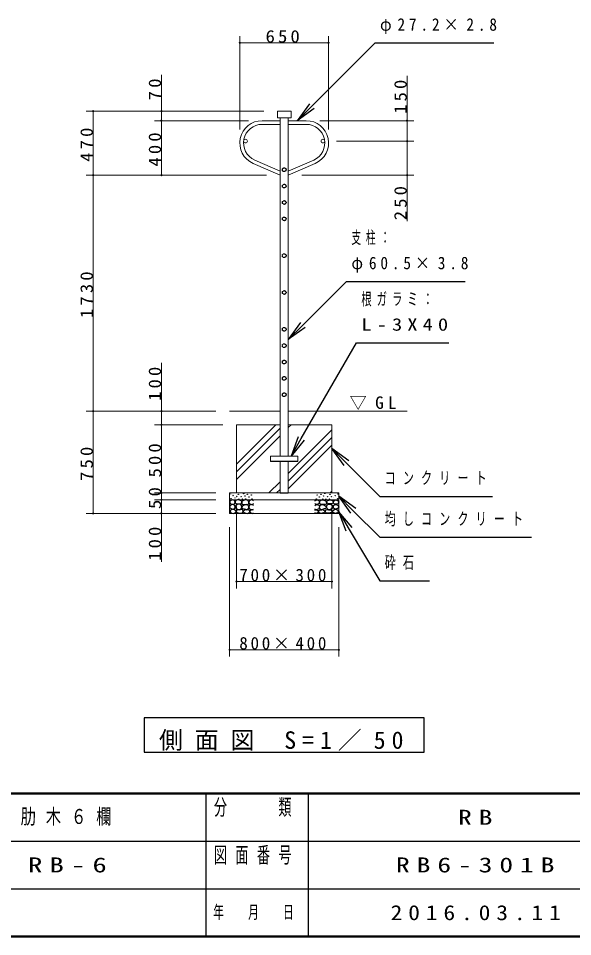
# Model space of a CAD drawing. Units: millimetres at full size, with parts at other scales. Extents: x -19250 to 0, y 0 to 13350.
# Drawn here: x -8123 to -4061, y 0 to 6734 of the extents above; entities that cross this region are included whole.
import ezdxf

# ---------------------------------------------------------------- set-up
doc = ezdxf.new("R2010")
doc.units = ezdxf.units.MM
doc.linetypes.add('USER4', pattern=[8, 5, -3])
for name, color, linetype, lineweight in [('A3図枠', 7, 'Continuous', 25), ('線', 7, 'Continuous', 25), ('補助', 2, 'Continuous', 13)]:
    doc.layers.add(name, color=color, linetype=linetype, lineweight=lineweight)
doc.layers.add('図面プロファイル', color=7, linetype='Continuous')
doc.styles.add('ＭＳ ゴシック', font='')
doc.styles.get('ＭＳ ゴシック').set_extended_font_data('MS Gothic')

# ---------------------------------------------------------------- blocks, each defined once
blk = doc.blocks.new('dimension_origin')
at = {"color": 0, "linetype": 'Continuous', "lineweight": -2}
blk.add_circle((0, 0), 1.25, dxfattribs=at)

msp = doc.modelspace()

# ---------------------------------------------------------------- linework, layer by layer
at = {"layer": 'A3図枠', "lineweight": 50}
for p, q in [((-19250, 1050), (0, 1050)), ((-19250, 0), (0, 0))]:
    msp.add_line(p, q, dxfattribs=at)
at = {"layer": 'A3図枠', "color": 211}
for p, q in [((-6750, 1050), (-6750, 0)), ((-9375, 700), (-3500, 700)), ((-12125, 350), (0, 350))]:
    msp.add_line(p, q, dxfattribs=at)
at = {"layer": 'A3図枠'}
msp.add_line((-6000, 1050), (-6000, 0), dxfattribs=at)
at = {"layer": '線', "lineweight": 13}
for p, q in [((-6205.25, 3523.755), (-6205.25, 6003.755)), ((-6144.75, 3523.755), (-6144.75, 6003.755)), ((-6336.4, 5983.755), (-6205.25, 5983.755)), ((-6336.4, 5956.555), (-6205.25, 5956.555)), ((-6013.6, 5983.755), (-6144.75, 5983.755)), ((-6013.6, 5956.555), (-6144.75, 5956.555)), ((-6205.25, 5583.755), (-6402.261, 5670.397)), ((-6205.25, 5613.469), (-6391.311, 5695.296)), ((-6144.75, 5613.469), (-5958.689, 5695.296)), ((-6144.75, 5583.755), (-5947.739, 5670.397)), ((-6575, 3853.755), (-6205.25, 3853.755)), ((-6144.75, 3853.755), (-5275, 3853.755)), ((-6525, 3753.755), (-6205.25, 3753.755)), ((-6525, 3253.755), (-6525, 3753.755)), ((-6144.75, 3753.755), (-5825, 3753.755)), ((-5825, 3253.755), (-5825, 3753.755)), ((-6275, 3483.755), (-6275, 3523.755)), ((-6275, 3523.755), (-6075, 3523.755)), ((-6075, 3483.755), (-6075, 3523.755)), ((-6275, 3483.755), (-6075, 3483.755)), ((-6205.25, 3253.755), (-6205.25, 3483.755)), ((-6144.75, 3253.755), (-6144.75, 3483.755)), ((-6575, 3103.755), (-6575, 3253.755)), ((-6575, 3253.755), (-5775, 3253.755)), ((-6205.25, 3253.755), (-6144.75, 3253.755)), ((-5775, 3103.755), (-5775, 3253.755)), ((-6575, 3203.755), (-5775, 3203.755)), ((-6575, 3103.755), (-5775, 3103.755))]:
    msp.add_line(p, q, dxfattribs=at)
at = {"layer": '線', "color": 2}
for p, q in [((-6275, 3486.755), (-6075, 3486.755)), ((-6205.25, 3255.755), (-6144.75, 3255.755))]:
    msp.add_line(p, q, dxfattribs=at)
at = {"layer": '線', "lineweight": 13}
msp.add_lwpolyline([(-6225, 6003.755), (-6225, 6053.755), (-6125, 6053.755), (-6125, 6003.755)], close=True, dxfattribs=at)
at = {"layer": '線', "color": 2}
for points in [[(-6552.551, 3203.157), (-6559.014, 3200.616), (-6565.225, 3197.137), (-6571.083, 3193.099), (-6574.731, 3187.631), (-6573.718, 3180.049), (-6568.711, 3173.69), (-6561.845, 3171.1), (-6554.136, 3170.838), (-6546.523, 3171.443), (-6540.194, 3174.007), (-6536.442, 3179.293), (-6535.125, 3185.73), (-6535.973, 3190.936), (-6538.927, 3195.869), (-6545.087, 3200.697)], [(-6555.086, 3170.205), (-6560.415, 3167.412), (-6565.859, 3163.234), (-6572.308, 3156.414), (-6574.731, 3149.61), (-6571.103, 3144.782), (-6564.592, 3140.421), (-6557.954, 3136.133), (-6551.284, 3134.084), (-6543.64, 3136.53), (-6537.343, 3142.956), (-6534.236, 3151.233), (-6535.758, 3159.749), (-6543.916, 3167)], [(-6513.127, 3203.248), (-6518.032, 3202.631), (-6523.669, 3200.545), (-6531.64, 3194.757), (-6535.291, 3187.841), (-6534.417, 3183.879), (-6530.696, 3179.462), (-6521.205, 3174.689), (-6511.235, 3173.245), (-6503.885, 3173.072), (-6496.369, 3174.596), (-6488.771, 3179.211), (-6485.017, 3185.408), (-6485.986, 3190.061), (-6490.693, 3195.409), (-6501.361, 3201.615)], [(-6525.831, 3138.918), (-6513.242, 3132.061), (-6499.883, 3131.079), (-6489.599, 3138.533), (-6484.746, 3150.27), (-6487.027, 3161.048), (-6493.936, 3169.191), (-6502.761, 3172.624), (-6513.938, 3171.353), (-6527.693, 3163.298), (-6533.67, 3152.432), (-6531.034, 3145.239)], [(-6461.308, 3203.454), (-6466.569, 3201.224), (-6472.048, 3198.979), (-6478.203, 3196.752), (-6482.967, 3193.609), (-6484.865, 3189.217), (-6485.294, 3183.585), (-6484.998, 3177.456), (-6482.609, 3172.308), (-6475.243, 3169.438), (-6466.141, 3169.086), (-6458.857, 3168.501), (-6451.642, 3168.191), (-6443.533, 3169.57), (-6437.143, 3173.382), (-6434.443, 3179.047), (-6434.1, 3185.554), (-6435.688, 3191.266), (-6438.754, 3195.757), (-6442.156, 3198.244), (-6446.809, 3200.232), (-6453.985, 3202.41)], [(-6462.312, 3166.839), (-6467.805, 3164.046), (-6473.394, 3160.893), (-6479.588, 3157.284), (-6483.936, 3152.513), (-6484.925, 3146.986), (-6482.854, 3141.431), (-6476.136, 3137.673), (-6467.988, 3136.026), (-6461.571, 3133.863), (-6455.284, 3131.701), (-6448.914, 3130.674), (-6442.31, 3132.241), (-6436.132, 3139.473), (-6434.201, 3149.54), (-6435.91, 3158.045), (-6441.229, 3164.677), (-6451.301, 3167.963)], [(-5888.692, 3203.454), (-5883.431, 3201.224), (-5877.952, 3198.979), (-5871.797, 3196.752), (-5867.033, 3193.609), (-5865.135, 3189.217), (-5864.706, 3183.585), (-5865.002, 3177.456), (-5867.391, 3172.308), (-5874.757, 3169.438), (-5883.859, 3169.086), (-5891.143, 3168.501), (-5898.358, 3168.191), (-5906.467, 3169.57), (-5912.857, 3173.382), (-5915.557, 3179.047), (-5915.9, 3185.554), (-5914.312, 3191.266), (-5911.246, 3195.757), (-5907.844, 3198.244), (-5903.191, 3200.232), (-5896.015, 3202.41)], [(-5887.688, 3166.839), (-5882.195, 3164.046), (-5876.606, 3160.893), (-5870.412, 3157.284), (-5866.064, 3152.513), (-5865.075, 3146.986), (-5867.146, 3141.431), (-5873.864, 3137.673), (-5882.012, 3136.026), (-5888.429, 3133.863), (-5894.716, 3131.701), (-5901.086, 3130.674), (-5907.69, 3132.241), (-5913.868, 3139.473), (-5915.799, 3149.54), (-5914.09, 3158.045), (-5908.771, 3164.677), (-5898.699, 3167.963)], [(-5824.169, 3138.918), (-5836.758, 3132.061), (-5850.117, 3131.079), (-5860.401, 3138.533), (-5865.254, 3150.27), (-5862.973, 3161.048), (-5856.064, 3169.191), (-5847.239, 3172.624), (-5836.062, 3171.353), (-5822.307, 3163.298), (-5816.33, 3152.432), (-5818.966, 3145.239)], [(-5836.873, 3203.248), (-5831.968, 3202.631), (-5826.331, 3200.545), (-5818.36, 3194.757), (-5814.709, 3187.841), (-5815.583, 3183.879), (-5819.304, 3179.462), (-5828.795, 3174.689), (-5838.765, 3173.245), (-5846.115, 3173.072), (-5853.631, 3174.596), (-5861.229, 3179.211), (-5864.983, 3185.408), (-5864.014, 3190.061), (-5859.307, 3195.409), (-5848.639, 3201.615)], [(-5794.914, 3170.205), (-5789.585, 3167.412), (-5784.141, 3163.234), (-5777.692, 3156.414), (-5775.269, 3149.61), (-5778.897, 3144.782), (-5785.408, 3140.421), (-5792.046, 3136.133), (-5798.716, 3134.084), (-5806.36, 3136.53), (-5812.657, 3142.956), (-5815.764, 3151.233), (-5814.242, 3159.749), (-5806.084, 3167)], [(-5797.449, 3203.157), (-5790.986, 3200.616), (-5784.775, 3197.137), (-5778.917, 3193.099), (-5775.269, 3187.631), (-5776.282, 3180.049), (-5781.289, 3173.69), (-5788.155, 3171.1), (-5795.864, 3170.838), (-5803.477, 3171.443), (-5809.806, 3174.007), (-5813.558, 3179.293), (-5814.875, 3185.73), (-5814.027, 3190.936), (-5811.073, 3195.869), (-5804.913, 3200.697)], [(-6555.905, 3134.272), (-6567.225, 3128.253), (-6574.036, 3119.438), (-6565.55, 3108.168), (-6547.114, 3104.054), (-6532.761, 3110.164), (-6527.335, 3120.536), (-6538.117, 3129.645)], [(-6498.802, 3130.128), (-6506.337, 3130.754), (-6514.479, 3129.317), (-6523.407, 3125.259), (-6527.723, 3119.856), (-6525.036, 3115.174), (-6519.074, 3110.666), (-6512.595, 3106.823), (-6505.289, 3104.45), (-6493.44, 3104.683), (-6483.125, 3108.774), (-6478.421, 3113.582), (-6476.367, 3119.316), (-6477.427, 3124.464), (-6481.503, 3129.046), (-6489.901, 3131.587)], [(-6456.495, 3131.96), (-6464.963, 3128.365), (-6471.902, 3123.581), (-6474.926, 3121.065), (-6476.767, 3117.635), (-6472.802, 3112.146), (-6462.982, 3107.904), (-6453.243, 3104.679), (-6444.062, 3104.12), (-6433.219, 3108.624), (-6426.492, 3116.283), (-6425.685, 3120.273), (-6427.033, 3124.662), (-6434.674, 3128.439), (-6444.332, 3129.257), (-6450.562, 3130.502)], [(-5893.505, 3131.96), (-5885.037, 3128.365), (-5878.098, 3123.581), (-5875.074, 3121.065), (-5873.233, 3117.635), (-5877.198, 3112.146), (-5887.018, 3107.904), (-5896.757, 3104.679), (-5905.938, 3104.12), (-5916.781, 3108.624), (-5923.508, 3116.283), (-5924.315, 3120.273), (-5922.967, 3124.662), (-5915.326, 3128.439), (-5905.668, 3129.257), (-5899.438, 3130.502)], [(-5851.198, 3130.128), (-5843.663, 3130.754), (-5835.521, 3129.317), (-5826.593, 3125.259), (-5822.277, 3119.856), (-5824.964, 3115.174), (-5830.926, 3110.666), (-5837.405, 3106.823), (-5844.711, 3104.45), (-5856.56, 3104.683), (-5866.875, 3108.774), (-5871.579, 3113.582), (-5873.633, 3119.316), (-5872.573, 3124.464), (-5868.497, 3129.046), (-5860.099, 3131.587)], [(-5794.095, 3134.272), (-5782.775, 3128.253), (-5775.964, 3119.438), (-5784.45, 3108.168), (-5802.886, 3104.054), (-5817.239, 3110.164), (-5822.665, 3120.536), (-5811.883, 3129.645)]]:
    msp.add_lwpolyline(points, close=True, dxfattribs=at)
for points in [[(-6400, 3197.054), (-6408.427, 3201.909), (-6417.11, 3203.391), (-6422.73, 3201.702), (-6427.883, 3198.004), (-6432.354, 3192.695), (-6434.22, 3185.964), (-6430.552, 3177.193), (-6422.496, 3170.755), (-6414.197, 3168.376), (-6406.971, 3169.488), (-6402.921, 3172.864), (-6400, 3177.409)], [(-6400.317, 3160.933), (-6407.457, 3166.395), (-6415.526, 3168.854), (-6422.231, 3167.63), (-6428.2, 3163.784), (-6432.592, 3158.003), (-6434.22, 3150.794), (-6431.556, 3142.186), (-6425.348, 3135.268), (-6417.709, 3131.396), (-6410.139, 3130.515), (-6404.985, 3131.955), (-6400.317, 3134.634)], [(-5950, 3197.054), (-5941.573, 3201.909), (-5932.89, 3203.391), (-5927.27, 3201.702), (-5922.117, 3198.004), (-5917.646, 3192.695), (-5915.78, 3185.964), (-5919.448, 3177.193), (-5927.504, 3170.755), (-5935.803, 3168.376), (-5943.029, 3169.488), (-5947.079, 3172.864), (-5950, 3177.409)], [(-5949.683, 3160.933), (-5942.543, 3166.395), (-5934.474, 3168.854), (-5927.769, 3167.63), (-5921.8, 3163.784), (-5917.408, 3158.003), (-5915.78, 3150.794), (-5918.444, 3142.186), (-5924.652, 3135.268), (-5932.291, 3131.396), (-5939.861, 3130.515), (-5945.015, 3131.955), (-5949.683, 3134.634)], [(-6400, 3126.396), (-6406.018, 3129.715), (-6413.308, 3130.515), (-6422.024, 3126.182), (-6426.299, 3119.426), (-6425.686, 3115.756), (-6422.813, 3111.505), (-6415.651, 3106.033), (-6408.238, 3104.217), (-6403.942, 3105.269), (-6400, 3107.385)], [(-5950, 3126.396), (-5943.982, 3129.715), (-5936.692, 3130.515), (-5927.976, 3126.182), (-5923.701, 3119.426), (-5924.314, 3115.756), (-5927.187, 3111.505), (-5934.349, 3106.033), (-5941.762, 3104.217), (-5946.058, 3105.269), (-5950, 3107.385)]]:
    msp.add_lwpolyline(points, dxfattribs=at)
at = {"layer": '線', "lineweight": 13}
for centre in [(-6458.52, 5833.755), (-5891.48, 5833.755)]:
    msp.add_circle(centre, 13.6, dxfattribs=at)
at = {"layer": '線', "color": 4, "linetype": 'USER4'}
for centre in [(-6175, 5623.755), (-6175, 5503.755), (-6175, 5383.755), (-6175, 5263.755), (-6175, 4993.755), (-6175, 4723.755), (-6175, 4453.755), (-6175, 4333.755), (-6175, 4213.755), (-6175, 4093.755), (-6175, 3973.755)]:
    msp.add_circle(centre, 13.6, dxfattribs=at)
at = {"layer": '線', "color": 2}
for centre in [(-6568.394, 3245.932), (-6549.383, 3234.525), (-6511.044, 3243.714), (-6472.583, 3247.846), (-6444.473, 3243.251), (-6416.092, 3238.927), (-5933.908, 3238.927), (-5905.527, 3243.251), (-5877.417, 3247.846), (-5838.956, 3243.714), (-5800.617, 3234.525), (-5781.606, 3245.932), (-6565.225, 3211.078), (-6536.392, 3217.732), (-6522.451, 3227.237), (-6507.559, 3210.128), (-6491.504, 3227.304), (-6479.881, 3210.275), (-6462.582, 3230.818), (-6457.717, 3209.735), (-6432.309, 3224.601), (-6410.686, 3209.735), (-5939.314, 3209.735), (-5917.691, 3224.601), (-5892.283, 3209.735), (-5887.418, 3230.818), (-5870.119, 3210.275), (-5858.496, 3227.304), (-5842.441, 3210.128), (-5827.549, 3227.237), (-5813.608, 3217.732), (-5784.775, 3211.078)]:
    msp.add_circle(centre, 1, dxfattribs=at)
at = {"layer": '線', "lineweight": 13}
for centre, radius, start, end in [((-6336.4, 5820.155), 163.6, 90, 246.26081), ((-6336.4, 5820.155), 136.4, 90, 246.26081), ((-6013.6, 5820.155), 163.6, 293.73919, 90), ((-6013.6, 5820.155), 136.4, 293.73919, 90)]:
    msp.add_arc(centre, radius, start, end, dxfattribs=at)
at = {"layer": '補助'}
for p, q in [((-6500, 5920.155), (-6500, 6603.755)), ((-5850, 5920.155), (-5850, 6603.755)), ((-6500, 6553.755), (-5850, 6553.755)), ((-7075, 5980.755), (-7075, 6319.945)), ((-5275, 6313.04), (-5275, 5833.755)), ((-6325, 6053.755), (-7625, 6053.755)), ((-7575, 5583.755), (-7575, 6053.755)), ((-6325, 6053.755), (-7125, 6053.755)), ((-6436.4, 5983.755), (-7125, 5983.755)), ((-6436.4, 5983.755), (-7125, 5983.755)), ((-7075, 5583.755), (-7075, 5983.755)), ((-5913.6, 5983.755), (-5225, 5983.755)), ((-5791.48, 5833.755), (-5225, 5833.755)), ((-5791.48, 5833.755), (-5225, 5833.755)), ((-5275, 5833.755), (-5275, 5247.326)), ((-6305.25, 5583.755), (-7625, 5583.755)), ((-6305.25, 5583.755), (-7625, 5583.755)), ((-7575, 3853.755), (-7575, 5583.755)), ((-6305.25, 5583.755), (-7125, 5583.755)), ((-6044.75, 5583.755), (-5225, 5583.755)), ((-7075, 3750.755), (-7075, 4208.04)), ((-7101.451, 3853.755), (-7625, 3853.755)), ((-6675, 3853.755), (-7625, 3853.755)), ((-7575, 3103.755), (-7575, 3853.755)), ((-6675, 3853.755), (-7125, 3853.755)), ((-6625, 3753.755), (-7125, 3753.755)), ((-6625, 3753.755), (-7125, 3753.755)), ((-7075, 3253.755), (-7075, 3753.755)), ((-6525, 3465.535), (-6236.78, 3753.755)), ((-6525, 3409.408), (-6205.25, 3729.158)), ((-6144.75, 3733.532), (-6124.527, 3753.755)), ((-6144.75, 3396.772), (-5825, 3716.522)), ((-6525, 3353.282), (-6205.25, 3673.032)), ((-6144.75, 3340.646), (-5825, 3660.396)), ((-6144.75, 3284.519), (-5825, 3604.269)), ((-6287.767, 3253.755), (-6205.25, 3336.272)), ((-6675, 3253.755), (-7125, 3253.755)), ((-6675, 3253.755), (-7125, 3253.755)), ((-7075, 3200.755), (-7075, 3256.755)), ((-6231.641, 3253.755), (-6205.25, 3280.146)), ((-5838.755, 3253.755), (-5825, 3267.509)), ((-6675, 3203.755), (-7125, 3203.755)), ((-6675, 3203.755), (-7125, 3203.755)), ((-7075, 2749.469), (-7075, 3206.755)), ((-6675, 3103.755), (-7625, 3103.755)), ((-6675, 3103.755), (-7125, 3103.755)), ((-6525, 3153.755), (-6525, 2553.755)), ((-5825, 3153.755), (-5825, 2553.755)), ((-6575, 3003.755), (-6575, 2053.755)), ((-5775, 3003.755), (-5775, 2053.755)), ((-5825, 2603.755), (-6525, 2603.755)), ((-5775, 2103.755), (-6575, 2103.755))]:
    msp.add_line(p, q, dxfattribs=at)
at = {"layer": '補助', "lineweight": 25}
for p, q in [((-5973.109, 6089.821), (-5509.175, 6553.755)), ((-5509.175, 6553.755), (-5459.175, 6553.755)), ((-5459.175, 6553.755), (-4639.402, 6553.755)), ((-5990.787, 6107.498), (-6079.175, 5983.755)), ((-6079.175, 5983.755), (-5973.109, 6089.821)), ((-5955.431, 6072.143), (-6079.175, 5983.755)), ((-6038.684, 4484.821), (-5718.6, 4804.905)), ((-5718.6, 4804.905), (-5668.6, 4804.905)), ((-5668.6, 4804.905), (-4848.827, 4804.905)), ((-6056.362, 4502.498), (-6144.75, 4378.755)), ((-6144.75, 4378.755), (-6038.684, 4484.821)), ((-6021.006, 4467.143), (-6144.75, 4378.755)), ((-6050, 3653.659), (-5645.799, 4353.755)), ((-5645.799, 4353.755), (-5595.799, 4353.755)), ((-5595.799, 4353.755), (-4969.371, 4353.755)), ((-6071.651, 3666.159), (-6125, 3523.755)), ((-6125, 3523.755), (-6050, 3653.659)), ((-6028.349, 3641.159), (-6125, 3523.755)), ((-5736.612, 3455.011), (-5825, 3578.755)), ((-5701.256, 3490.366), (-5825, 3578.755)), ((-5825, 3578.755), (-5718.934, 3472.689)), ((-5718.934, 3472.689), (-5475, 3228.755)), ((-5686.612, 3105.251), (-5775, 3228.995)), ((-5651.256, 3140.606), (-5775, 3228.995)), ((-5775, 3228.995), (-5668.934, 3122.928)), ((-5475, 3228.755), (-5425, 3228.755)), ((-5425, 3228.755), (-4648.411, 3228.755)), ((-5720.091, 2974.021), (-5775, 3115.831)), ((-5677.067, 2999.495), (-5775, 3115.831)), ((-5775, 3115.831), (-5698.579, 2986.758)), ((-5668.934, 3122.928), (-5475, 2928.995)), ((-5698.579, 2986.758), (-5475, 2609.14)), ((-5475, 2928.995), (-5425, 2928.995)), ((-5425, 2928.995), (-4362.094, 2928.995)), ((-5475, 2609.14), (-5425, 2609.14)), ((-5425, 2609.14), (-5110.625, 2609.14))]:
    msp.add_line(p, q, dxfattribs=at)
msp.add_lwpolyline([(-7200, 1603.755), (-7200, 1353.755), (-5150, 1353.755), (-5150, 1603.755)], close=True, dxfattribs=at)

# ---------------------------------------------------------------- block references
at = {"layer": '補助', "xscale": 3.33, "yscale": 3.33}
for p in [(-6500, 6553.755), (-6525, 2603.755), (-6575, 2103.755)]:
    msp.add_blockref('dimension_origin', p, dxfattribs=at)
for p, rotation in [((-5850, 6553.755), 180), ((-7575, 6053.755), 270), ((-7075, 6053.755), 90), ((-7075, 5983.755), 270), ((-7075, 5983.755), 270), ((-5275, 5983.755), 270), ((-5275, 5833.755), 270), ((-5275, 5833.755), 90), ((-7575, 5583.755), 270), ((-7575, 5583.755), 90), ((-7075, 5583.755), 90), ((-5275, 5583.755), 90), ((-7575, 3853.755), 270), ((-7575, 3853.755), 90), ((-7075, 3853.755), 90), ((-7075, 3753.755), 270), ((-7075, 3753.755), 270), ((-7075, 3253.755), 90), ((-7075, 3253.755), 90), ((-7075, 3203.755), 90), ((-7075, 3203.755), 270), ((-7575, 3103.755), 90), ((-7075, 3103.755), 270), ((-5825, 2603.755), 180), ((-5775, 2103.755), 180)]:
    msp.add_blockref('dimension_origin', p, dxfattribs=dict(at, rotation=rotation))

# ---------------------------------------------------------------- texts
at = {"layer": 'A3図枠', "color": 4, "style": 'ＭＳ ゴシック'}
for s, insert, char_height, attachment_point in [('\\T1.64;\\W0.6;分\u3000\u3000類', (-6375, 1008.333), 117.3, 2), ('\\T1.64;\\W0.6;図面番号', (-6375, 658.333), 117.3, 2), ('\\T1.64;\\W0.6;年\u3000月\u3000日', (-6375, 175), 95.31, 5)]:
    msp.add_mtext(s, dxfattribs=dict(at, insert=insert, char_height=char_height, attachment_point=attachment_point))
at = {"layer": '図面プロファイル', "char_height": 110, "attachment_point": 5, "style": 'ＭＳ ゴシック'}
for s, insert in [('\\T1.64;\\W0.75;肋木６欄', (-7737.5, 875)), ('\\T1.5;\\W1.35;RB', (-4750, 875)), ('\\T1.5;\\W1.4;RB-6', (-7737.5, 525)), ('\\T1.5;\\W1.35;RB6-301B', (-4750, 525)), ('\\T1.5;\\W1.15;2016.03.11', (-4750, 175))]:
    msp.add_mtext(s, dxfattribs=dict(at, insert=insert))
at = {"layer": '補助', "style": 'ＭＳ ゴシック'}
for s, insert, char_height, attachment_point in [('\\T1.5;\\W0.9;φ27.2×2.8', (-5472.925, 6735.005), 91.64, 1), ('\\T1.33;\\W1.1;650', (-6175, 6554.755), 91.64, 8), ('\\T1.5;\\W0.55;支柱：', (-5682.35, 5173.655), 91.64, 1), ('\\T1.5;\\W0.9;φ60.5×3.8', (-5682.35, 4986.155), 91.64, 1), ('\\T1.5;\\W0.6;根ガラミ：', (-5609.549, 4722.505), 91.64, 1), ('\\T1.5;\\W1.2;L-3X40', (-5609.549, 4535.005), 91.64, 1), ('\\T1.5;▽GL', (-5695.833, 3862.088), 91.64, 7), ('\\T1.64;\\W0.65;コンクリート', (-5438.75, 3410.005), 91.64, 1), ('\\T1.64;\\W0.65;均しコンクリート', (-5438.75, 3110.245), 91.64, 1), ('\\T1.64;\\W0.65;砕石', (-5438.75, 2790.389), 91.64, 1), ('\\T1.32;700×300', (-6175, 2604.755), 91.64, 8), ('\\T1.32;800×400', (-6175, 2104.755), 91.64, 8), ('\\T1.5;側面図\\~S=1／50', (-6175, 1362.088), 128.3, 8)]:
    msp.add_mtext(s, dxfattribs=dict(at, insert=insert, char_height=char_height, attachment_point=attachment_point))
at = {"layer": '補助', "char_height": 91.64, "attachment_point": 8, "rotation": 90, "style": 'ＭＳ ゴシック'}
for s, insert in [('\\T1.34;\\W1.1;70', (-7076, 6224.707)), ('\\T1.33;\\W1.1;150', (-5276, 6170.183)), ('\\T1.33;\\W1.1;470', (-7576, 5818.755)), ('\\T1.33;\\W1.1;400', (-7076, 5783.755)), ('\\T1.33;\\W1.1;250', (-5276, 5390.183)), ('\\T1.33;\\W1.1;1730', (-7576, 4718.755)), ('\\T1.33;\\W1.1;100', (-7076, 4065.183)), ('\\T1.33;\\W1.1;750', (-7576, 3478.755)), ('\\T1.33;\\W1.1;500', (-7076, 3503.755)), ('\\T1.34;\\W1.1;50', (-7076, 3227.875)), ('\\T1.33;\\W1.1;100', (-7076, 2892.326))]:
    msp.add_mtext(s, dxfattribs=dict(at, insert=insert))

doc.saveas('drawing.dxf')
